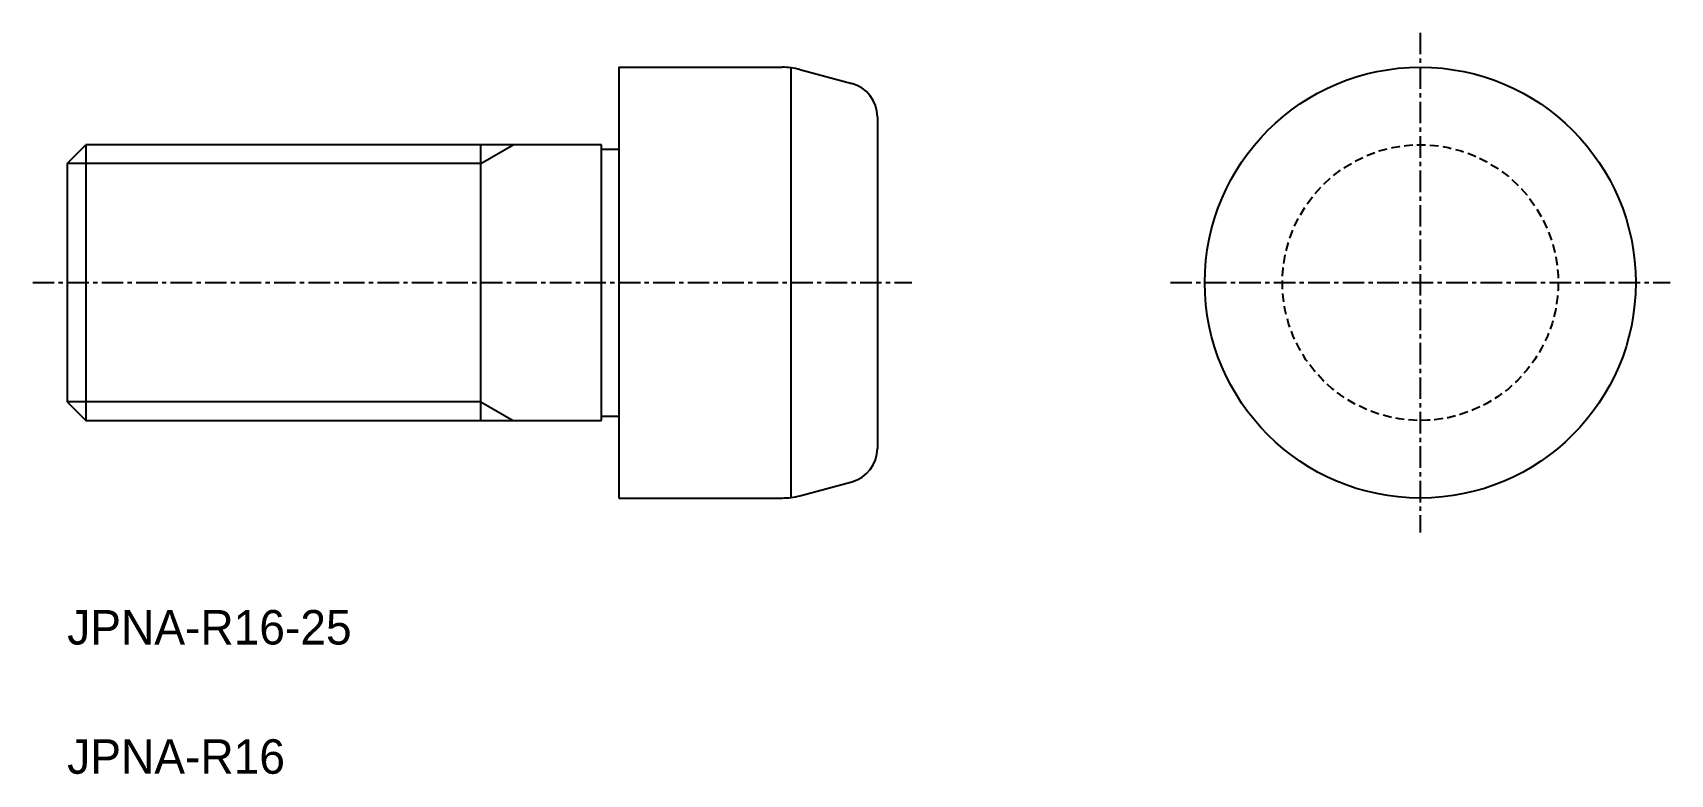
# Model space of a CAD drawing. Extents: x -1749.2 to -1654.2, y -658.7 to -615.7.
import ezdxf

# ---------------------------------------------------------------- set-up
doc = ezdxf.new("R2010")
doc.units = 0
doc.linetypes.add('CENTER', pattern=[2, 1.25, -0.25, 0.25, -0.25])
doc.linetypes.add('DASHED', pattern=[0.75, 0.5, -0.25])
doc.layers.get('0').update_dxf_attribs({"linetype": 'CONTINUOUS'})
doc.layers.add('CENTER', color=1, linetype='CENTER')

msp = doc.modelspace()

# ---------------------------------------------------------------- linework, layer by layer
at = {"color": 7, "linetype": 'CONTINUOUS'}
for p, q in [((-1715.221, -617.713), (-1715.221, -642.713)), ((-1715.221, -617.713), (-1705.747, -617.713)), ((-1705.221, -642.679), (-1705.221, -617.748)), ((-1704.712, -617.85), (-1701.703, -618.656)), ((-1700.221, -620.588), (-1700.221, -639.839)), ((-1747.221, -623.296), (-1746.138, -622.213)), ((-1746.138, -622.213), (-1746.138, -638.213)), ((-1716.221, -622.213), (-1746.138, -622.213)), ((-1723.221, -638.213), (-1723.221, -622.213)), ((-1716.221, -638.213), (-1716.221, -622.213)), ((-1747.221, -623.296), (-1747.221, -637.131)), ((-1747.221, -637.131), (-1746.138, -638.213)), ((-1746.138, -638.213), (-1716.221, -638.213)), ((-1704.712, -642.577), (-1701.703, -641.771)), ((-1715.221, -642.713), (-1705.747, -642.713))]:
    msp.add_line(p, q, dxfattribs=at)
at = {"color": 3}
for p, q in [((-1723.221, -623.296), (-1721.346, -622.213)), ((-1723.221, -623.296), (-1747.221, -623.296)), ((-1723.221, -637.131), (-1747.221, -637.131)), ((-1723.221, -637.131), (-1721.346, -638.213))]:
    msp.add_line(p, q, dxfattribs=at)
for p, q in [((-1716.221, -622.463), (-1715.221, -622.463)), ((-1716.221, -637.963), (-1715.221, -637.963))]:
    msp.add_line(p, q)
at = {"color": 7, "linetype": 'CONTINUOUS'}
msp.add_circle((-1668.721, -630.213), 12.5, dxfattribs=at)
at = {"color": 3, "linetype": 'DASHED'}
msp.add_circle((-1668.721, -630.213), 8, dxfattribs=at)
at = {"color": 7, "linetype": 'CONTINUOUS'}
for centre, radius, start, end in [((-1705.747, -621.713), 4, 75, 90), ((-1702.221, -620.588), 2, 360, 75), ((-1702.221, -639.839), 2, 285, 360), ((-1705.747, -638.713), 4, 270, 285)]:
    msp.add_arc(centre, radius, start, end, dxfattribs=at)
at = {"layer": 'CENTER', "color": 1, "linetype": 'CENTER'}
for p, q in [((-1668.721, -615.713), (-1668.721, -644.713)), ((-1749.221, -630.213), (-1698.221, -630.213)), ((-1683.221, -630.213), (-1654.221, -630.213))]:
    msp.add_line(p, q, dxfattribs=at)

# ---------------------------------------------------------------- texts
for s, p in [('JPNA-R16-25', (-1747.221, -651.213)), ('JPNA-R16', (-1747.221, -658.713))]:
    msp.add_text(s, height=2).set_placement(p)

doc.saveas('drawing.dxf')
